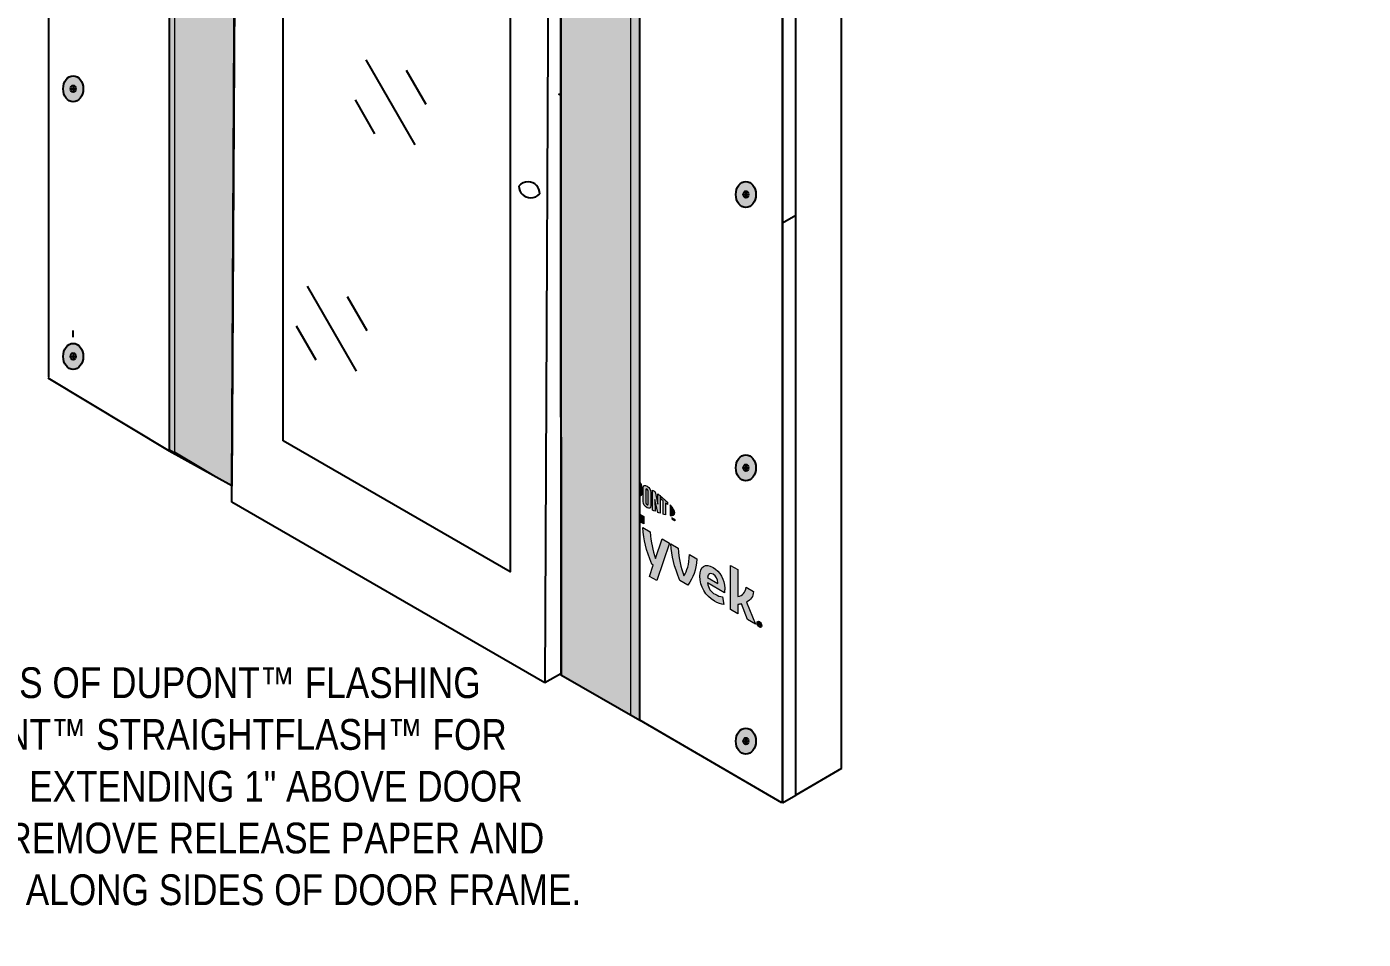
# Model space of a CAD drawing. Header units: inches. Extents: x -26 to 76, y -15 to 22.
# Drawn here: x 58.09 to 64.88, y -7.28 to -2.64 of the extents above; entities that cross this region are included whole.
import ezdxf

# ---------------------------------------------------------------- set-up
doc = ezdxf.new("R2010")
doc.units = ezdxf.units.IN
doc.header["$MEASUREMENT"] = 0
for name, color, linetype, lineweight in [('.ATI-DETAIL', 7, 'Continuous', 0), ('.ATI-HATCH', 7, 'Continuous', 0), ('.ATI-TEXT_2', 7, 'Continuous', 0), ('G-ANNO-TTLB', 7, 'Continuous', 0), ('Layer 12', 7, 'Continuous', 0), ('LOGOS', 7, 'Continuous', 0), ('TYVEK', 7, 'Continuous', 0)]:
    doc.layers.add(name, color=color, linetype=linetype, lineweight=lineweight)
pattern_1 = [(45, (0, 0), (-7.071, 7.071), [])]

# ---------------------------------------------------------------- blocks, each defined once
blk = doc.blocks.new('Block_99')
at = {"layer": 'TYVEK', "color": 2, "lineweight": 18, "true_color": 0xffff00}
blk.add_lwpolyline([(59.2028, -5.0135)], dxfattribs=at)
blk = doc.blocks.new('Block_100')
at = {"layer": 'TYVEK', "color": 1, "lineweight": 25, "true_color": 0xff0000}
blk.add_lwpolyline([(58.723, -4.4912)], dxfattribs=at)
blk = doc.blocks.new('Block_105')
at = {"layer": 'TYVEK', "color": 3, "lineweight": 25, "true_color": 0x00ff00}
blk.add_line((59.2008, -0.2127), (60.8026, -1.1387), dxfattribs=at)
blk.add_lwpolyline([(60.8835, -5.6938)], dxfattribs=at)
blk = doc.blocks.new('Block_106')
at = {"layer": 'TYVEK', "color": 3, "lineweight": 25, "true_color": 0x00ff00}
blk.add_line((60.7212, -5.9807), (59.1297, -5.0618), dxfattribs=at)
blk.add_lwpolyline([(59.1303, -5.0618), (59.1549, -0.3472), (60.7442, -1.2666), (60.7218, -5.9807)], dxfattribs=at)
blk = doc.blocks.new('Block_104')
at = {"layer": 'TYVEK', "color": 3, "lineweight": 25, "true_color": 0x00ff00}
for p, q in [((59.2111, -0.3183), (59.1549, -0.3472)), ((60.8004, -1.2376), (60.7442, -1.2666)), ((60.8035, -5.9349), (60.7218, -5.9807))]:
    blk.add_line(p, q, dxfattribs=at)
blk.add_lwpolyline([(59.2111, -0.3183), (60.8004, -1.2376), (60.8026, -5.7618)], dxfattribs=at)
at = {"layer": 'TYVEK'}
for name in ['Block_105', 'Block_106']:
    blk.add_blockref(name, (0, 0), dxfattribs=at)
blk = doc.blocks.new('Block_103')
at = {"layer": 'TYVEK', "color": 3, "lineweight": 25, "true_color": 0x00ff00}
blk.add_lwpolyline([(59.3901, -4.7496), (59.3901, -0.7368), (60.5456, -1.404), (60.5456, -5.4168)], close=True, dxfattribs=at)
for points in [[(60.6955, -3.4941), (60.6962, -3.4613), (60.6701, -3.4341), (60.6372, -3.4334), (60.619, -3.433), (60.6016, -3.441), (60.59, -3.4551)], [(60.59, -3.4551), (60.59, -3.4882), (60.6169, -3.515), (60.65, -3.515), (60.6675, -3.515), (60.6841, -3.5074), (60.6955, -3.4941)]]:
    blk.add_open_spline(points, degree=3, knots=[0, 0, 0, 0, 1, 1, 1, 2, 2, 2, 2], dxfattribs=at)
at = {"layer": 'TYVEK'}
blk.add_blockref('Block_104', (0, 0), dxfattribs=at)
blk = doc.blocks.new('Block_112')
at = {"layer": 'TYVEK', "true_color": 0x003b71, "transparency": 33554687}
h = blk.add_hatch(color=156, dxfattribs=at)
h.dxf.hatch_style = 2
edge = h.paths.add_edge_path()
edge.add_ellipse((58.3229, -4.3211), major_axis=(0, 0.0664), ratio=0.766948, start_angle=0, end_angle=360)
at = {"layer": 'TYVEK', "color": 252, "lineweight": 25, "true_color": 0x848484}
for p, q in [((58.3094, -4.3207), (58.3364, -4.3207)), ((58.3229, -4.3035), (58.3229, -4.3378))]:
    blk.add_line(p, q, dxfattribs=at)
at = {"layer": 'TYVEK', "color": 18, "lineweight": 25, "true_color": 0x000000}
blk.add_ellipse((58.3229, -4.3211), major_axis=(0, 0.0664), ratio=0.766948, dxfattribs=at)
at = {"layer": 'TYVEK', "color": 252, "lineweight": 25, "true_color": 0x848484}
blk.add_ellipse((58.3229, -4.3207), major_axis=(0, 0.0171), ratio=0.788846, dxfattribs=at)
blk = doc.blocks.new('Block_115')
at = {"layer": 'TYVEK', "true_color": 0x003b71, "transparency": 33554687}
h = blk.add_hatch(color=156, dxfattribs=at)
h.dxf.hatch_style = 2
edge = h.paths.add_edge_path()
edge.add_ellipse((58.3229, -2.9602), major_axis=(0, 0.0664), ratio=0.766948, start_angle=0, end_angle=360)
at = {"layer": 'TYVEK', "color": 252, "lineweight": 25, "true_color": 0x848484}
for p, q in [((58.3094, -2.9598), (58.3364, -2.9598)), ((58.3229, -2.9427), (58.3229, -2.9769))]:
    blk.add_line(p, q, dxfattribs=at)
at = {"layer": 'TYVEK', "color": 18, "lineweight": 25, "true_color": 0x000000}
blk.add_ellipse((58.3229, -2.9602), major_axis=(0, 0.0664), ratio=0.766948, dxfattribs=at)
at = {"layer": 'TYVEK', "color": 252, "lineweight": 25, "true_color": 0x848484}
blk.add_ellipse((58.3229, -2.9598), major_axis=(0, 0.0171), ratio=0.788846, dxfattribs=at)
blk = doc.blocks.new('Block_116')
at = {"layer": 'TYVEK', "true_color": 0x003b71, "transparency": 33554687}
h = blk.add_hatch(color=156, dxfattribs=at)
h.dxf.hatch_style = 2
edge = h.paths.add_edge_path()
edge.add_ellipse((61.7442, -6.2774), major_axis=(0, 0.0664), ratio=0.766948, start_angle=0, end_angle=360)
at = {"layer": 'TYVEK', "color": 252, "lineweight": 25, "true_color": 0x848484}
for p, q in [((61.7306, -6.277), (61.7577, -6.277)), ((61.7442, -6.2599), (61.7442, -6.2941))]:
    blk.add_line(p, q, dxfattribs=at)
at = {"layer": 'TYVEK', "color": 18, "lineweight": 25, "true_color": 0x000000}
blk.add_ellipse((61.7442, -6.2774), major_axis=(0, 0.0664), ratio=0.766948, dxfattribs=at)
at = {"layer": 'TYVEK', "color": 252, "lineweight": 25, "true_color": 0x848484}
blk.add_ellipse((61.7442, -6.277), major_axis=(0, 0.0171), ratio=0.788846, dxfattribs=at)
blk = doc.blocks.new('Block_117')
at = {"layer": 'TYVEK', "true_color": 0x003b71, "transparency": 33554687}
h = blk.add_hatch(color=156, dxfattribs=at)
h.dxf.hatch_style = 2
edge = h.paths.add_edge_path()
edge.add_ellipse((61.7442, -3.4977), major_axis=(0, 0.0664), ratio=0.766948, start_angle=0, end_angle=360)
at = {"layer": 'TYVEK', "color": 252, "lineweight": 25, "true_color": 0x848484}
for p, q in [((61.7306, -3.4973), (61.7577, -3.4973)), ((61.7442, -3.4801), (61.7442, -3.5144))]:
    blk.add_line(p, q, dxfattribs=at)
at = {"layer": 'TYVEK', "color": 18, "lineweight": 25, "true_color": 0x000000}
blk.add_ellipse((61.7442, -3.4977), major_axis=(0, 0.0664), ratio=0.766948, dxfattribs=at)
at = {"layer": 'TYVEK', "color": 252, "lineweight": 25, "true_color": 0x848484}
blk.add_ellipse((61.7442, -3.4973), major_axis=(0, 0.0171), ratio=0.788846, dxfattribs=at)
blk = doc.blocks.new('Block_118')
at = {"layer": 'TYVEK', "true_color": 0x003b71, "transparency": 33554687}
h = blk.add_hatch(color=156, dxfattribs=at)
h.dxf.hatch_style = 2
edge = h.paths.add_edge_path()
edge.add_ellipse((61.7442, -4.8876), major_axis=(0, 0.0664), ratio=0.766948, start_angle=0, end_angle=360)
at = {"layer": 'TYVEK', "color": 252, "lineweight": 25, "true_color": 0x848484}
for p, q in [((61.7306, -4.8871), (61.7577, -4.8871)), ((61.7442, -4.87), (61.7442, -4.9043))]:
    blk.add_line(p, q, dxfattribs=at)
at = {"layer": 'TYVEK', "color": 18, "lineweight": 25, "true_color": 0x000000}
blk.add_ellipse((61.7442, -4.8876), major_axis=(0, 0.0664), ratio=0.766948, dxfattribs=at)
at = {"layer": 'TYVEK', "color": 252, "lineweight": 25, "true_color": 0x848484}
blk.add_ellipse((61.7442, -4.8871), major_axis=(0, 0.0171), ratio=0.788846, dxfattribs=at)
blk = doc.blocks.new('Block_107')
at = {"layer": 'TYVEK'}
for name in ['Block_115', 'Block_117', 'Block_112', 'Block_118', 'Block_116']:
    blk.add_blockref(name, (0, 0), dxfattribs=at)
blk = doc.blocks.new('Block_233')
at = {"layer": '.ATI-TEXT_2', "char_height": 0.2, "attachment_point": 7}
for s, insert in [('\\C18;\\c0;\\FArial Narrow|b0|i0|c1;\\H0.156297;\\W1.000000;A.', (56.1656, -6.0605)), ('\\C18;\\c0;\\FArial Narrow|b0|i0|c1;\\H0.156297;\\W1.000000;CUT TWO PIECES OF DUPONT™ FLASHING', (56.6259, -6.0605)), ('\\C18;\\c0;\\FArial Narrow|b0|i0|c1;\\H0.156297;\\W1.000000;TAPE OR DUPONT™ STRAIGHTFLASH™ FOR', (56.6194, -6.3237)), ('\\C18;\\c0;\\FArial Narrow|b0|i0|c1;\\H0.156297;\\W1.000000;JAMB FLASHING EXTENDING 1" ABOVE DOOR ', (56.6264, -6.587)), ('\\C18;\\c0;\\FArial Narrow|b0|i0|c1;\\H0.156297;\\W1.000000;HEAD FLANGE. REMOVE RELEASE PAPER AND', (56.6203, -6.8503)), ('\\C18;\\c0;\\FArial Narrow|b0|i0|c1;\\H0.156297;\\W1.000000;PRESS TIGHTLY ALONG SIDES OF DOOR FRAME.', (56.6194, -7.1135))]:
    blk.add_mtext(s, dxfattribs=dict(at, insert=insert))
blk = doc.blocks.new('Block_341')
at = {"layer": 'LOGOS', "true_color": 0x848484, "transparency": 33554687}
h = blk.add_hatch(color=252, dxfattribs=at)
h.dxf.hatch_style = 2
edge = h.paths.add_edge_path()
edge.add_spline(control_points=[(61.204, -4.9617), (61.204, -4.9617), (61.204, -5.03), (61.204, -5.03), (61.2108, -5.0313), (61.2139, -5.0265), (61.2139, -5.0168), (61.2139, -5.0168), (61.2139, -4.9856), (61.2139, -4.9856), (61.2139, -4.9761), (61.2105, -4.9682), (61.204, -4.9617)], knot_values=[0, 0, 0, 0, 1, 1, 1, 2, 2, 2, 3, 3, 3, 4, 4, 4, 4], degree=3, periodic=0)
h = blk.add_hatch(color=252, dxfattribs=at)
h.dxf.hatch_style = 2
edge = h.paths.add_edge_path()
edge.add_spline(control_points=[(61.2473, -5.0721), (61.2473, -5.0763), (61.2461, -5.0778), (61.2415, -5.0753), (61.2366, -5.0726), (61.2354, -5.0696), (61.2354, -5.0653), (61.2354, -5.0653), (61.2354, -4.999), (61.2354, -4.999), (61.2354, -4.9946), (61.2366, -4.9929), (61.2415, -4.9958), (61.2461, -4.9988), (61.2473, -5.0017), (61.2473, -5.0058), (61.2473, -5.0058), (61.2473, -5.0721), (61.2473, -5.0721)], knot_values=[0, 0, 0, 0, 1, 1, 1, 2, 2, 2, 3, 3, 3, 4, 4, 4, 5, 5, 5, 6, 6, 6, 6], degree=3, periodic=0)
edge = h.paths.add_edge_path()
edge.add_spline(control_points=[(61.2415, -4.981), (61.2294, -4.9733), (61.2222, -4.9753), (61.2222, -4.9893), (61.2222, -4.9893), (61.2222, -5.0589), (61.2222, -5.0589), (61.2222, -5.0736), (61.2287, -5.0835), (61.2415, -5.0903), (61.2539, -5.0968), (61.2604, -5.0951), (61.2604, -5.0794), (61.2604, -5.0794), (61.2604, -5.0131), (61.2604, -5.0131), (61.2604, -4.9981), (61.2546, -4.9893), (61.2415, -4.981)], knot_values=[0, 0, 0, 0, 1, 1, 1, 2, 2, 2, 3, 3, 3, 4, 4, 4, 5, 5, 5, 6, 6, 6, 6], degree=3, periodic=0)
h = blk.add_hatch(color=252, dxfattribs=at)
h.dxf.hatch_style = 2
edge = h.paths.add_edge_path()
edge.add_spline(control_points=[(61.2966, -5.0721), (61.2966, -5.0721), (61.2821, -5.0097), (61.2821, -5.0097), (61.2782, -5.0068), (61.2734, -5.0035), (61.2698, -5.001), (61.2698, -5.001), (61.2698, -5.103), (61.2698, -5.103), (61.2724, -5.1042), (61.2789, -5.1071), (61.2823, -5.1086), (61.2823, -5.1086), (61.2813, -5.0479), (61.2813, -5.0479), (61.2813, -5.0479), (61.2966, -5.1145), (61.2966, -5.1145), (61.2998, -5.1158), (61.3046, -5.1175), (61.3077, -5.1187), (61.3077, -5.1187), (61.3077, -5.029), (61.3077, -5.029), (61.3044, -5.0264), (61.2985, -5.0219), (61.2957, -5.0197), (61.2957, -5.0197), (61.2966, -5.0721), (61.2966, -5.0721)], knot_values=[0, 0, 0, 0, 1, 1, 1, 2, 2, 2, 3, 3, 3, 4, 4, 4, 5, 5, 5, 6, 6, 6, 7, 7, 7, 8, 8, 8, 9, 9, 9, 10, 10, 10, 10], degree=3, periodic=0)
h = blk.add_hatch(color=252, dxfattribs=at)
h.dxf.hatch_style = 2
edge = h.paths.add_edge_path()
edge.add_spline(control_points=[(61.3141, -5.0484), (61.3174, -5.051), (61.3205, -5.0535), (61.3236, -5.0561), (61.3236, -5.0561), (61.3236, -5.1239), (61.3236, -5.1239), (61.3265, -5.1248), (61.3318, -5.1263), (61.3353, -5.1271), (61.3353, -5.1271), (61.3353, -5.066), (61.3353, -5.066), (61.3387, -5.069), (61.3419, -5.0718), (61.3448, -5.0745), (61.3448, -5.0745), (61.3448, -5.0614), (61.3448, -5.0614), (61.3356, -5.0524), (61.3257, -5.0437), (61.3141, -5.0342), (61.3141, -5.0342), (61.3141, -5.0484), (61.3141, -5.0484)], knot_values=[0, 0, 0, 0, 1, 1, 1, 2, 2, 2, 3, 3, 3, 4, 4, 4, 5, 5, 5, 6, 6, 6, 7, 7, 7, 8, 8, 8, 8], degree=3, periodic=0)
h = blk.add_hatch(color=252, dxfattribs=at)
h.dxf.hatch_style = 2
edge = h.paths.add_edge_path()
edge.add_spline(control_points=[(61.3821, -5.1167), (61.3821, -5.1267), (61.3736, -5.1312), (61.3588, -5.1307), (61.3588, -5.1307), (61.3588, -5.0759), (61.3588, -5.0759), (61.3736, -5.0925), (61.3821, -5.1067), (61.3821, -5.1167)], knot_values=[0, 0, 0, 0, 1, 1, 1, 2, 2, 2, 3, 3, 3, 3], degree=3, periodic=0)
h = blk.add_hatch(color=252, dxfattribs=at)
h.dxf.hatch_style = 2
edge = h.paths.add_edge_path()
edge.add_spline(control_points=[(61.3682, -5.1415), (61.3682, -5.1415), (61.3682, -5.1429), (61.3682, -5.1429), (61.3682, -5.1429), (61.3702, -5.1442), (61.3702, -5.1442), (61.3702, -5.1442), (61.3702, -5.1507), (61.3702, -5.1507), (61.3702, -5.1507), (61.3716, -5.1514), (61.3716, -5.1514), (61.3716, -5.1514), (61.3716, -5.145), (61.3716, -5.145), (61.3716, -5.145), (61.3737, -5.1461), (61.3737, -5.1461), (61.3737, -5.1461), (61.3737, -5.1447), (61.3737, -5.1447), (61.3737, -5.1447), (61.3682, -5.1415), (61.3682, -5.1415)], knot_values=[0, 0, 0, 0, 1, 1, 1, 2, 2, 2, 3, 3, 3, 4, 4, 4, 5, 5, 5, 6, 6, 6, 7, 7, 7, 8, 8, 8, 8], degree=3, periodic=0)
edge = h.paths.add_edge_path()
edge.add_spline(control_points=[(61.3808, -5.1489), (61.3808, -5.1489), (61.3787, -5.1514), (61.3787, -5.1514), (61.3787, -5.1514), (61.3766, -5.1464), (61.3766, -5.1464), (61.3766, -5.1464), (61.3752, -5.1457), (61.3752, -5.1457), (61.3752, -5.1457), (61.3752, -5.1535), (61.3752, -5.1535), (61.3752, -5.1535), (61.3765, -5.1543), (61.3765, -5.1543), (61.3765, -5.1543), (61.3765, -5.1486), (61.3765, -5.1486), (61.3765, -5.1486), (61.3786, -5.1536), (61.3786, -5.1536), (61.3786, -5.1536), (61.3787, -5.1538), (61.3787, -5.1538), (61.3787, -5.1538), (61.3808, -5.1511), (61.3808, -5.1511), (61.3808, -5.1511), (61.3808, -5.1568), (61.3808, -5.1568), (61.3808, -5.1568), (61.3822, -5.1575), (61.3822, -5.1575), (61.3822, -5.1575), (61.3822, -5.1496), (61.3822, -5.1496), (61.3822, -5.1496), (61.3808, -5.1489), (61.3808, -5.1489)], knot_values=[0, 0, 0, 0, 1, 1, 1, 2, 2, 2, 3, 3, 3, 4, 4, 4, 5, 5, 5, 6, 6, 6, 7, 7, 7, 8, 8, 8, 9, 9, 9, 10, 10, 10, 11, 11, 11, 12, 12, 12, 13, 13, 13, 13], degree=3, periodic=0)
at = {"layer": 'LOGOS'}
for points, knots in [([(61.204, -4.9617), (61.204, -4.9617), (61.204, -5.03), (61.204, -5.03), (61.2108, -5.0313), (61.2139, -5.0265), (61.2139, -5.0168), (61.2139, -5.0168), (61.2139, -4.9856), (61.2139, -4.9856), (61.2139, -4.9761), (61.2105, -4.9682), (61.204, -4.9617)], [0, 0, 0, 0, 1, 1, 1, 2, 2, 2, 3, 3, 3, 4, 4, 4, 4]), ([(61.2415, -4.981), (61.2294, -4.9733), (61.2222, -4.9753), (61.2222, -4.9893), (61.2222, -4.9893), (61.2222, -5.0589), (61.2222, -5.0589), (61.2222, -5.0736), (61.2287, -5.0835), (61.2415, -5.0903), (61.2539, -5.0968), (61.2604, -5.0951), (61.2604, -5.0794), (61.2604, -5.0794), (61.2604, -5.0131), (61.2604, -5.0131), (61.2604, -4.9981), (61.2546, -4.9893), (61.2415, -4.981)], [0, 0, 0, 0, 1, 1, 1, 2, 2, 2, 3, 3, 3, 4, 4, 4, 5, 5, 5, 6, 6, 6, 6]), ([(61.2473, -5.0721), (61.2473, -5.0763), (61.2461, -5.0778), (61.2415, -5.0753), (61.2366, -5.0726), (61.2354, -5.0696), (61.2354, -5.0653), (61.2354, -5.0653), (61.2354, -4.999), (61.2354, -4.999), (61.2354, -4.9946), (61.2366, -4.9929), (61.2415, -4.9958), (61.2461, -4.9988), (61.2473, -5.0017), (61.2473, -5.0058), (61.2473, -5.0058), (61.2473, -5.0721), (61.2473, -5.0721)], [0, 0, 0, 0, 1, 1, 1, 2, 2, 2, 3, 3, 3, 4, 4, 4, 5, 5, 5, 6, 6, 6, 6]), ([(61.2966, -5.0721), (61.2966, -5.0721), (61.2821, -5.0097), (61.2821, -5.0097), (61.2782, -5.0068), (61.2734, -5.0035), (61.2698, -5.001), (61.2698, -5.001), (61.2698, -5.103), (61.2698, -5.103), (61.2724, -5.1042), (61.2789, -5.1071), (61.2823, -5.1086), (61.2823, -5.1086), (61.2813, -5.0479), (61.2813, -5.0479), (61.2813, -5.0479), (61.2966, -5.1145), (61.2966, -5.1145), (61.2998, -5.1158), (61.3046, -5.1175), (61.3077, -5.1187), (61.3077, -5.1187), (61.3077, -5.029), (61.3077, -5.029), (61.3044, -5.0264), (61.2985, -5.0219), (61.2957, -5.0197), (61.2957, -5.0197), (61.2966, -5.0721), (61.2966, -5.0721)], [0, 0, 0, 0, 1, 1, 1, 2, 2, 2, 3, 3, 3, 4, 4, 4, 5, 5, 5, 6, 6, 6, 7, 7, 7, 8, 8, 8, 9, 9, 9, 10, 10, 10, 10]), ([(61.3141, -5.0484), (61.3174, -5.051), (61.3205, -5.0535), (61.3236, -5.0561), (61.3236, -5.0561), (61.3236, -5.1239), (61.3236, -5.1239), (61.3265, -5.1248), (61.3318, -5.1263), (61.3353, -5.1271), (61.3353, -5.1271), (61.3353, -5.066), (61.3353, -5.066), (61.3387, -5.069), (61.3419, -5.0718), (61.3448, -5.0745), (61.3448, -5.0745), (61.3448, -5.0614), (61.3448, -5.0614), (61.3356, -5.0524), (61.3257, -5.0437), (61.3141, -5.0342), (61.3141, -5.0342), (61.3141, -5.0484), (61.3141, -5.0484)], [0, 0, 0, 0, 1, 1, 1, 2, 2, 2, 3, 3, 3, 4, 4, 4, 5, 5, 5, 6, 6, 6, 7, 7, 7, 8, 8, 8, 8]), ([(61.3821, -5.1167), (61.3821, -5.1267), (61.3736, -5.1312), (61.3588, -5.1307), (61.3588, -5.1307), (61.3588, -5.0759), (61.3588, -5.0759), (61.3736, -5.0925), (61.3821, -5.1067), (61.3821, -5.1167)], [0, 0, 0, 0, 1, 1, 1, 2, 2, 2, 3, 3, 3, 3]), ([(61.3682, -5.1415), (61.3682, -5.1415), (61.3682, -5.1429), (61.3682, -5.1429), (61.3682, -5.1429), (61.3702, -5.1442), (61.3702, -5.1442), (61.3702, -5.1442), (61.3702, -5.1507), (61.3702, -5.1507), (61.3702, -5.1507), (61.3716, -5.1514), (61.3716, -5.1514), (61.3716, -5.1514), (61.3716, -5.145), (61.3716, -5.145), (61.3716, -5.145), (61.3737, -5.1461), (61.3737, -5.1461), (61.3737, -5.1461), (61.3737, -5.1447), (61.3737, -5.1447), (61.3737, -5.1447), (61.3682, -5.1415), (61.3682, -5.1415)], [0, 0, 0, 0, 1, 1, 1, 2, 2, 2, 3, 3, 3, 4, 4, 4, 5, 5, 5, 6, 6, 6, 7, 7, 7, 8, 8, 8, 8]), ([(61.3808, -5.1489), (61.3808, -5.1489), (61.3787, -5.1514), (61.3787, -5.1514), (61.3787, -5.1514), (61.3766, -5.1464), (61.3766, -5.1464), (61.3766, -5.1464), (61.3752, -5.1457), (61.3752, -5.1457), (61.3752, -5.1457), (61.3752, -5.1535), (61.3752, -5.1535), (61.3752, -5.1535), (61.3765, -5.1543), (61.3765, -5.1543), (61.3765, -5.1543), (61.3765, -5.1486), (61.3765, -5.1486), (61.3765, -5.1486), (61.3786, -5.1536), (61.3786, -5.1536), (61.3786, -5.1536), (61.3787, -5.1538), (61.3787, -5.1538), (61.3787, -5.1538), (61.3808, -5.1511), (61.3808, -5.1511), (61.3808, -5.1511), (61.3808, -5.1568), (61.3808, -5.1568), (61.3808, -5.1568), (61.3822, -5.1575), (61.3822, -5.1575), (61.3822, -5.1575), (61.3822, -5.1496), (61.3822, -5.1496), (61.3822, -5.1496), (61.3808, -5.1489), (61.3808, -5.1489)], [0, 0, 0, 0, 1, 1, 1, 2, 2, 2, 3, 3, 3, 4, 4, 4, 5, 5, 5, 6, 6, 6, 7, 7, 7, 8, 8, 8, 9, 9, 9, 10, 10, 10, 11, 11, 11, 12, 12, 12, 13, 13, 13, 13])]:
    blk.add_open_spline(points, degree=3, knots=knots, dxfattribs=at)
blk = doc.blocks.new('Block_345')
at = {"layer": 'LOGOS', "true_color": 0x848484, "transparency": 33554687}
h = blk.add_hatch(color=252, dxfattribs=at)
h.dxf.hatch_style = 2
h.paths.add_polyline_path([(61.2244, -5.1351), (61.2244, -5.1732), (61.204, -5.1614), (61.204, -5.1233)])
h = blk.add_hatch(color=252, dxfattribs=at)
h.dxf.hatch_style = 2
edge = h.paths.add_edge_path()
edge.add_spline(control_points=[(61.4577, -5.3288), (61.4552, -5.3808), (61.4449, -5.411), (61.4288, -5.437), (61.4133, -5.3928), (61.4032, -5.3507), (61.4002, -5.2956), (61.4002, -5.2956), (61.3623, -5.2737), (61.3623, -5.2737), (61.3664, -5.3389), (61.3787, -5.3862), (61.4081, -5.4597), (61.4081, -5.4597), (61.4498, -5.4838), (61.4498, -5.4838), (61.4781, -5.4436), (61.4898, -5.4101), (61.4953, -5.3505), (61.4953, -5.3505), (61.4577, -5.3288), (61.4577, -5.3288)], knot_values=[0, 0, 0, 0, 1, 1, 1, 2, 2, 2, 3, 3, 3, 4, 4, 4, 5, 5, 5, 6, 6, 6, 7, 7, 7, 7], degree=3, periodic=0)
h = blk.add_hatch(color=252, dxfattribs=at)
h.dxf.hatch_style = 2
edge = h.paths.add_edge_path()
edge.add_spline(control_points=[(61.6007, -5.476), (61.6007, -5.476), (61.549, -5.4461), (61.549, -5.4461), (61.5514, -5.4263), (61.5618, -5.4194), (61.5775, -5.4286), (61.5925, -5.4372), (61.6007, -5.4547), (61.6007, -5.4722), (61.6007, -5.4722), (61.6007, -5.476), (61.6007, -5.476)], knot_values=[0, 0, 0, 0, 1, 1, 1, 2, 2, 2, 3, 3, 3, 4, 4, 4, 4], degree=3, periodic=0)
edge = h.paths.add_edge_path()
edge.add_spline(control_points=[(61.6366, -5.4993), (61.6366, -5.4574), (61.6132, -5.4149), (61.5775, -5.3942), (61.5375, -5.3711), (61.51, -5.3889), (61.51, -5.4386), (61.51, -5.4904), (61.54, -5.5396), (61.5839, -5.5649), (61.6018, -5.5753), (61.6195, -5.5811), (61.6315, -5.5818), (61.6315, -5.5818), (61.6255, -5.5438), (61.6255, -5.5438), (61.6137, -5.5425), (61.6009, -5.5386), (61.5876, -5.5308), (61.5658, -5.5183), (61.553, -5.4997), (61.5494, -5.4726), (61.5494, -5.4726), (61.6355, -5.5224), (61.6355, -5.5224), (61.6361, -5.5164), (61.6366, -5.5086), (61.6366, -5.4993)], knot_values=[0, 0, 0, 0, 1, 1, 1, 2, 2, 2, 3, 3, 3, 4, 4, 4, 5, 5, 5, 6, 6, 6, 7, 7, 7, 8, 8, 8, 9, 9, 9, 9], degree=3, periodic=0)
h = blk.add_hatch(color=252, dxfattribs=at)
h.dxf.hatch_style = 2
edge = h.paths.add_edge_path()
edge.add_spline(control_points=[(61.748, -5.5707), (61.7698, -5.5599), (61.7819, -5.5428), (61.7826, -5.5164), (61.7826, -5.5164), (61.7454, -5.4949), (61.7454, -5.4949), (61.7409, -5.5226), (61.7284, -5.5372), (61.7029, -5.5415), (61.7029, -5.5415), (61.7029, -5.4038), (61.7029, -5.4038), (61.7029, -5.4038), (61.6652, -5.3843), (61.6652, -5.3843), (61.6652, -5.3843), (61.6652, -5.6082), (61.6652, -5.6082), (61.6652, -5.6082), (61.7029, -5.6299), (61.7029, -5.6299), (61.7029, -5.6299), (61.7029, -5.5831), (61.7029, -5.5831), (61.7094, -5.5821), (61.7154, -5.581), (61.7211, -5.5796), (61.7211, -5.5796), (61.7525, -5.6585), (61.7525, -5.6585), (61.7525, -5.6585), (61.7933, -5.6821), (61.7933, -5.6821), (61.7933, -5.6821), (61.748, -5.5707), (61.748, -5.5707)], knot_values=[0, 0, 0, 0, 1, 1, 1, 2, 2, 2, 3, 3, 3, 4, 4, 4, 5, 5, 5, 6, 6, 6, 7, 7, 7, 8, 8, 8, 9, 9, 9, 10, 10, 10, 11, 11, 11, 12, 12, 12, 12], degree=3, periodic=0)
at = {"layer": 'LOGOS'}
blk.add_lwpolyline([(61.2244, -5.1351), (61.2244, -5.1732), (61.204, -5.1614), (61.204, -5.1233)], close=True, dxfattribs=at)
for points, knots in [([(61.4577, -5.3288), (61.4552, -5.3808), (61.4449, -5.411), (61.4288, -5.437), (61.4133, -5.3928), (61.4032, -5.3507), (61.4002, -5.2956), (61.4002, -5.2956), (61.3623, -5.2737), (61.3623, -5.2737), (61.3664, -5.3389), (61.3787, -5.3862), (61.4081, -5.4597), (61.4081, -5.4597), (61.4498, -5.4838), (61.4498, -5.4838), (61.4781, -5.4436), (61.4898, -5.4101), (61.4953, -5.3505), (61.4953, -5.3505), (61.4577, -5.3288), (61.4577, -5.3288)], [0, 0, 0, 0, 1, 1, 1, 2, 2, 2, 3, 3, 3, 4, 4, 4, 5, 5, 5, 6, 6, 6, 7, 7, 7, 7]), ([(61.6366, -5.4993), (61.6366, -5.4574), (61.6132, -5.4149), (61.5775, -5.3942), (61.5375, -5.3711), (61.51, -5.3889), (61.51, -5.4386), (61.51, -5.4904), (61.54, -5.5396), (61.5839, -5.5649), (61.6018, -5.5753), (61.6195, -5.5811), (61.6315, -5.5818), (61.6315, -5.5818), (61.6255, -5.5438), (61.6255, -5.5438), (61.6137, -5.5425), (61.6009, -5.5386), (61.5876, -5.5308), (61.5658, -5.5183), (61.553, -5.4997), (61.5494, -5.4726), (61.5494, -5.4726), (61.6355, -5.5224), (61.6355, -5.5224), (61.6361, -5.5164), (61.6366, -5.5086), (61.6366, -5.4993)], [0, 0, 0, 0, 1, 1, 1, 2, 2, 2, 3, 3, 3, 4, 4, 4, 5, 5, 5, 6, 6, 6, 7, 7, 7, 8, 8, 8, 9, 9, 9, 9]), ([(61.6007, -5.476), (61.6007, -5.476), (61.549, -5.4461), (61.549, -5.4461), (61.5514, -5.4263), (61.5618, -5.4194), (61.5775, -5.4286), (61.5925, -5.4372), (61.6007, -5.4547), (61.6007, -5.4722), (61.6007, -5.4722), (61.6007, -5.476), (61.6007, -5.476)], [0, 0, 0, 0, 1, 1, 1, 2, 2, 2, 3, 3, 3, 4, 4, 4, 4]), ([(61.748, -5.5707), (61.7698, -5.5599), (61.7819, -5.5428), (61.7826, -5.5164), (61.7826, -5.5164), (61.7454, -5.4949), (61.7454, -5.4949), (61.7409, -5.5226), (61.7284, -5.5372), (61.7029, -5.5415), (61.7029, -5.5415), (61.7029, -5.4038), (61.7029, -5.4038), (61.7029, -5.4038), (61.6652, -5.3843), (61.6652, -5.3843), (61.6652, -5.3843), (61.6652, -5.6082), (61.6652, -5.6082), (61.6652, -5.6082), (61.7029, -5.6299), (61.7029, -5.6299), (61.7029, -5.6299), (61.7029, -5.5831), (61.7029, -5.5831), (61.7094, -5.5821), (61.7154, -5.581), (61.7211, -5.5796), (61.7211, -5.5796), (61.7525, -5.6585), (61.7525, -5.6585), (61.7525, -5.6585), (61.7933, -5.6821), (61.7933, -5.6821), (61.7933, -5.6821), (61.748, -5.5707), (61.748, -5.5707)], [0, 0, 0, 0, 1, 1, 1, 2, 2, 2, 3, 3, 3, 4, 4, 4, 5, 5, 5, 6, 6, 6, 7, 7, 7, 8, 8, 8, 9, 9, 9, 10, 10, 10, 11, 11, 11, 12, 12, 12, 12])]:
    blk.add_open_spline(points, degree=3, knots=knots, dxfattribs=at)
blk = doc.blocks.new('Block_344')
at = {"layer": 'LOGOS', "true_color": 0x848484, "transparency": 33554687}
h = blk.add_hatch(color=252, dxfattribs=at)
h.dxf.hatch_style = 2
edge = h.paths.add_edge_path()
edge.add_spline(control_points=[(61.3181, -5.2482), (61.3181, -5.2482), (61.2843, -5.3488), (61.2843, -5.3488), (61.27, -5.3067), (61.2606, -5.266), (61.2578, -5.2134), (61.2578, -5.2134), (61.2199, -5.1915), (61.2199, -5.1915), (61.224, -5.2566), (61.2363, -5.304), (61.2657, -5.3775), (61.2657, -5.3775), (61.2732, -5.3819), (61.2732, -5.3819), (61.2732, -5.3819), (61.254, -5.4394), (61.254, -5.4394), (61.254, -5.4394), (61.2916, -5.4611), (61.2916, -5.4611), (61.2916, -5.4611), (61.3557, -5.2699), (61.3557, -5.2699), (61.3557, -5.2699), (61.3181, -5.2482), (61.3181, -5.2482)], knot_values=[0, 0, 0, 0, 1, 1, 1, 2, 2, 2, 3, 3, 3, 4, 4, 4, 5, 5, 5, 6, 6, 6, 7, 7, 7, 8, 8, 8, 9, 9, 9, 9], degree=3, periodic=0)
at = {"layer": 'LOGOS'}
blk.add_open_spline([(61.3181, -5.2482), (61.3181, -5.2482), (61.2843, -5.3488), (61.2843, -5.3488), (61.27, -5.3067), (61.2606, -5.266), (61.2578, -5.2134), (61.2578, -5.2134), (61.2199, -5.1915), (61.2199, -5.1915), (61.224, -5.2566), (61.2363, -5.304), (61.2657, -5.3775), (61.2657, -5.3775), (61.2732, -5.3819), (61.2732, -5.3819), (61.2732, -5.3819), (61.254, -5.4394), (61.254, -5.4394), (61.254, -5.4394), (61.2916, -5.4611), (61.2916, -5.4611), (61.2916, -5.4611), (61.3557, -5.2699), (61.3557, -5.2699), (61.3557, -5.2699), (61.3181, -5.2482), (61.3181, -5.2482)], degree=3, knots=[0, 0, 0, 0, 1, 1, 1, 2, 2, 2, 3, 3, 3, 4, 4, 4, 5, 5, 5, 6, 6, 6, 7, 7, 7, 8, 8, 8, 9, 9, 9, 9], dxfattribs=at)
blk.add_blockref('Block_345', (0, 0), dxfattribs=at)
blk = doc.blocks.new('Block_346')
at = {"layer": 'LOGOS', "true_color": 0x848484, "transparency": 33554687}
h = blk.add_hatch(color=252, dxfattribs=at)
h.dxf.hatch_style = 2
edge = h.paths.add_edge_path()
edge.add_spline(control_points=[(61.8129, -5.6828), (61.8129, -5.6828), (61.8114, -5.6819), (61.8114, -5.6819), (61.8114, -5.6819), (61.8114, -5.6778), (61.8114, -5.6778), (61.8114, -5.6778), (61.8129, -5.6788), (61.8129, -5.6788), (61.8144, -5.6796), (61.8152, -5.6806), (61.8152, -5.6821), (61.8152, -5.6836), (61.8144, -5.6836), (61.8129, -5.6828)], knot_values=[0, 0, 0, 0, 1, 1, 1, 2, 2, 2, 3, 3, 3, 4, 4, 4, 5, 5, 5, 5], degree=3, periodic=0)
edge = h.paths.add_edge_path()
edge.add_spline(control_points=[(61.8177, -5.6836), (61.8177, -5.6807), (61.8162, -5.6781), (61.8129, -5.6761), (61.8129, -5.6761), (61.8087, -5.6736), (61.8087, -5.6736), (61.8087, -5.6736), (61.8087, -5.6878), (61.8087, -5.6878), (61.8087, -5.6878), (61.8114, -5.6893), (61.8114, -5.6893), (61.8114, -5.6893), (61.8114, -5.6844), (61.8114, -5.6844), (61.8114, -5.6844), (61.8127, -5.6853), (61.8127, -5.6853), (61.8134, -5.6874), (61.8143, -5.6894), (61.8154, -5.6917), (61.8154, -5.6917), (61.8186, -5.6936), (61.8186, -5.6936), (61.8173, -5.691), (61.8162, -5.6886), (61.8154, -5.6864), (61.8169, -5.6865), (61.8177, -5.6856), (61.8177, -5.6836)], knot_values=[0, 0, 0, 0, 1, 1, 1, 2, 2, 2, 3, 3, 3, 4, 4, 4, 5, 5, 5, 6, 6, 6, 7, 7, 7, 8, 8, 8, 9, 9, 9, 10, 10, 10, 10], degree=3, periodic=0)
edge = h.paths.add_edge_path()
edge.add_spline(control_points=[(61.813, -5.6944), (61.807, -5.6911), (61.8037, -5.6853), (61.8037, -5.6782), (61.8037, -5.6711), (61.807, -5.6692), (61.813, -5.6725), (61.8189, -5.676), (61.8223, -5.6818), (61.8223, -5.6889), (61.8223, -5.696), (61.8189, -5.6979), (61.813, -5.6944)], knot_values=[0, 0, 0, 0, 1, 1, 1, 2, 2, 2, 3, 3, 3, 4, 4, 4, 4], degree=3, periodic=0)
edge = h.paths.add_edge_path()
edge.add_spline(control_points=[(61.813, -5.6697), (61.8057, -5.6654), (61.8009, -5.6681), (61.8009, -5.6765), (61.8009, -5.685), (61.8057, -5.6929), (61.813, -5.6972), (61.8202, -5.7014), (61.8251, -5.6989), (61.8251, -5.6906), (61.8251, -5.6821), (61.8204, -5.6739), (61.813, -5.6697)], knot_values=[0, 0, 0, 0, 1, 1, 1, 2, 2, 2, 3, 3, 3, 4, 4, 4, 4], degree=3, periodic=0)
edge = h.paths.add_edge_path()
edge.add_spline(control_points=[(61.8129, -5.6828), (61.8129, -5.6828), (61.8114, -5.6819), (61.8114, -5.6819), (61.8114, -5.6819), (61.8114, -5.6778), (61.8114, -5.6778), (61.8114, -5.6778), (61.8129, -5.6788), (61.8129, -5.6788), (61.8144, -5.6796), (61.8152, -5.6806), (61.8152, -5.6821), (61.8152, -5.6836), (61.8144, -5.6836), (61.8129, -5.6828)], knot_values=[0, 0, 0, 0, 1, 1, 1, 2, 2, 2, 3, 3, 3, 4, 4, 4, 5, 5, 5, 5], degree=3, periodic=0)
edge = h.paths.add_edge_path()
edge.add_spline(control_points=[(61.8154, -5.6864), (61.8169, -5.6865), (61.8177, -5.6856), (61.8177, -5.6836), (61.8177, -5.6807), (61.8162, -5.6781), (61.8129, -5.6761), (61.8129, -5.6761), (61.8087, -5.6736), (61.8087, -5.6736), (61.8087, -5.6736), (61.8087, -5.6878), (61.8087, -5.6878), (61.8087, -5.6878), (61.8114, -5.6893), (61.8114, -5.6893), (61.8114, -5.6893), (61.8114, -5.6844), (61.8114, -5.6844), (61.8114, -5.6844), (61.8127, -5.6853), (61.8127, -5.6853), (61.8134, -5.6874), (61.8143, -5.6894), (61.8154, -5.6917), (61.8154, -5.6917), (61.8186, -5.6936), (61.8186, -5.6936), (61.8173, -5.691), (61.8162, -5.6886), (61.8154, -5.6864)], knot_values=[0, 0, 0, 0, 1, 1, 1, 2, 2, 2, 3, 3, 3, 4, 4, 4, 5, 5, 5, 6, 6, 6, 7, 7, 7, 8, 8, 8, 9, 9, 9, 10, 10, 10, 10], degree=3, periodic=0)
edge = h.paths.add_edge_path()
edge.add_spline(control_points=[(61.8129, -5.6828), (61.8129, -5.6828), (61.8114, -5.6819), (61.8114, -5.6819), (61.8114, -5.6819), (61.8114, -5.6778), (61.8114, -5.6778), (61.8114, -5.6778), (61.8129, -5.6788), (61.8129, -5.6788), (61.8144, -5.6796), (61.8152, -5.6806), (61.8152, -5.6821), (61.8152, -5.6836), (61.8144, -5.6836), (61.8129, -5.6828)], knot_values=[0, 0, 0, 0, 1, 1, 1, 2, 2, 2, 3, 3, 3, 4, 4, 4, 5, 5, 5, 5], degree=3, periodic=0)
edge = h.paths.add_edge_path()
edge.add_spline(control_points=[(61.8154, -5.6864), (61.8169, -5.6865), (61.8177, -5.6856), (61.8177, -5.6836), (61.8177, -5.6807), (61.8162, -5.6781), (61.8129, -5.6761), (61.8129, -5.6761), (61.8087, -5.6736), (61.8087, -5.6736), (61.8087, -5.6736), (61.8087, -5.6878), (61.8087, -5.6878), (61.8087, -5.6878), (61.8114, -5.6893), (61.8114, -5.6893), (61.8114, -5.6893), (61.8114, -5.6844), (61.8114, -5.6844), (61.8114, -5.6844), (61.8127, -5.6853), (61.8127, -5.6853), (61.8134, -5.6874), (61.8143, -5.6894), (61.8154, -5.6917), (61.8154, -5.6917), (61.8186, -5.6936), (61.8186, -5.6936), (61.8173, -5.691), (61.8162, -5.6886), (61.8154, -5.6864)], knot_values=[0, 0, 0, 0, 1, 1, 1, 2, 2, 2, 3, 3, 3, 4, 4, 4, 5, 5, 5, 6, 6, 6, 7, 7, 7, 8, 8, 8, 9, 9, 9, 10, 10, 10, 10], degree=3, periodic=0)
at = {"layer": 'LOGOS'}
for points, knots in [([(61.813, -5.6697), (61.8057, -5.6654), (61.8009, -5.6681), (61.8009, -5.6765), (61.8009, -5.685), (61.8057, -5.6929), (61.813, -5.6972), (61.8202, -5.7014), (61.8251, -5.6989), (61.8251, -5.6906), (61.8251, -5.6821), (61.8204, -5.6739), (61.813, -5.6697)], [0, 0, 0, 0, 1, 1, 1, 2, 2, 2, 3, 3, 3, 4, 4, 4, 4]), ([(61.813, -5.6944), (61.807, -5.6911), (61.8037, -5.6853), (61.8037, -5.6782), (61.8037, -5.6711), (61.807, -5.6692), (61.813, -5.6725), (61.8189, -5.676), (61.8223, -5.6818), (61.8223, -5.6889), (61.8223, -5.696), (61.8189, -5.6979), (61.813, -5.6944)], [0, 0, 0, 0, 1, 1, 1, 2, 2, 2, 3, 3, 3, 4, 4, 4, 4]), ([(61.8177, -5.6836), (61.8177, -5.6807), (61.8162, -5.6781), (61.8129, -5.6761), (61.8129, -5.6761), (61.8087, -5.6736), (61.8087, -5.6736), (61.8087, -5.6736), (61.8087, -5.6878), (61.8087, -5.6878), (61.8087, -5.6878), (61.8114, -5.6893), (61.8114, -5.6893), (61.8114, -5.6893), (61.8114, -5.6844), (61.8114, -5.6844), (61.8114, -5.6844), (61.8127, -5.6853), (61.8127, -5.6853), (61.8134, -5.6874), (61.8143, -5.6894), (61.8154, -5.6917), (61.8154, -5.6917), (61.8186, -5.6936), (61.8186, -5.6936), (61.8173, -5.691), (61.8162, -5.6886), (61.8154, -5.6864), (61.8169, -5.6865), (61.8177, -5.6856), (61.8177, -5.6836)], [0, 0, 0, 0, 1, 1, 1, 2, 2, 2, 3, 3, 3, 4, 4, 4, 5, 5, 5, 6, 6, 6, 7, 7, 7, 8, 8, 8, 9, 9, 9, 10, 10, 10, 10]), ([(61.8154, -5.6864), (61.8169, -5.6865), (61.8177, -5.6856), (61.8177, -5.6836), (61.8177, -5.6807), (61.8162, -5.6781), (61.8129, -5.6761), (61.8129, -5.6761), (61.8087, -5.6736), (61.8087, -5.6736), (61.8087, -5.6736), (61.8087, -5.6878), (61.8087, -5.6878), (61.8087, -5.6878), (61.8114, -5.6893), (61.8114, -5.6893), (61.8114, -5.6893), (61.8114, -5.6844), (61.8114, -5.6844), (61.8114, -5.6844), (61.8127, -5.6853), (61.8127, -5.6853), (61.8134, -5.6874), (61.8143, -5.6894), (61.8154, -5.6917), (61.8154, -5.6917), (61.8186, -5.6936), (61.8186, -5.6936), (61.8173, -5.691), (61.8162, -5.6886), (61.8154, -5.6864)], [0, 0, 0, 0, 1, 1, 1, 2, 2, 2, 3, 3, 3, 4, 4, 4, 5, 5, 5, 6, 6, 6, 7, 7, 7, 8, 8, 8, 9, 9, 9, 10, 10, 10, 10]), ([(61.8154, -5.6864), (61.8169, -5.6865), (61.8177, -5.6856), (61.8177, -5.6836), (61.8177, -5.6807), (61.8162, -5.6781), (61.8129, -5.6761), (61.8129, -5.6761), (61.8087, -5.6736), (61.8087, -5.6736), (61.8087, -5.6736), (61.8087, -5.6878), (61.8087, -5.6878), (61.8087, -5.6878), (61.8114, -5.6893), (61.8114, -5.6893), (61.8114, -5.6893), (61.8114, -5.6844), (61.8114, -5.6844), (61.8114, -5.6844), (61.8127, -5.6853), (61.8127, -5.6853), (61.8134, -5.6874), (61.8143, -5.6894), (61.8154, -5.6917), (61.8154, -5.6917), (61.8186, -5.6936), (61.8186, -5.6936), (61.8173, -5.691), (61.8162, -5.6886), (61.8154, -5.6864)], [0, 0, 0, 0, 1, 1, 1, 2, 2, 2, 3, 3, 3, 4, 4, 4, 5, 5, 5, 6, 6, 6, 7, 7, 7, 8, 8, 8, 9, 9, 9, 10, 10, 10, 10]), ([(61.8129, -5.6828), (61.8129, -5.6828), (61.8114, -5.6819), (61.8114, -5.6819), (61.8114, -5.6819), (61.8114, -5.6778), (61.8114, -5.6778), (61.8114, -5.6778), (61.8129, -5.6788), (61.8129, -5.6788), (61.8144, -5.6796), (61.8152, -5.6806), (61.8152, -5.6821), (61.8152, -5.6836), (61.8144, -5.6836), (61.8129, -5.6828)], [0, 0, 0, 0, 1, 1, 1, 2, 2, 2, 3, 3, 3, 4, 4, 4, 5, 5, 5, 5]), ([(61.8129, -5.6828), (61.8129, -5.6828), (61.8114, -5.6819), (61.8114, -5.6819), (61.8114, -5.6819), (61.8114, -5.6778), (61.8114, -5.6778), (61.8114, -5.6778), (61.8129, -5.6788), (61.8129, -5.6788), (61.8144, -5.6796), (61.8152, -5.6806), (61.8152, -5.6821), (61.8152, -5.6836), (61.8144, -5.6836), (61.8129, -5.6828)], [0, 0, 0, 0, 1, 1, 1, 2, 2, 2, 3, 3, 3, 4, 4, 4, 5, 5, 5, 5]), ([(61.8129, -5.6828), (61.8129, -5.6828), (61.8114, -5.6819), (61.8114, -5.6819), (61.8114, -5.6819), (61.8114, -5.6778), (61.8114, -5.6778), (61.8114, -5.6778), (61.8129, -5.6788), (61.8129, -5.6788), (61.8144, -5.6796), (61.8152, -5.6806), (61.8152, -5.6821), (61.8152, -5.6836), (61.8144, -5.6836), (61.8129, -5.6828)], [0, 0, 0, 0, 1, 1, 1, 2, 2, 2, 3, 3, 3, 4, 4, 4, 5, 5, 5, 5])]:
    blk.add_open_spline(points, degree=3, knots=knots, dxfattribs=at)
blk = doc.blocks.new('Block_343')
at = {"layer": 'LOGOS'}
for name in ['Block_344', 'Block_346']:
    blk.add_blockref(name, (0, 0), dxfattribs=at)
blk = doc.blocks.new('Block_342')
at = {"layer": 'LOGOS'}
blk.add_blockref('Block_343', (0, 0), dxfattribs=at)
blk = doc.blocks.new('Block_340')
at = {"layer": 'LOGOS'}
for name in ['Block_341', 'Block_342']:
    blk.add_blockref(name, (0, 0), dxfattribs=at)

msp = doc.modelspace()

# ---------------------------------------------------------------- hatches: boundary and pattern name
at = {"layer": '.ATI-HATCH', "true_color": 0x808080, "transparency": 33554687}
h = msp.add_hatch(color=8, dxfattribs=at)
edge = h.paths.add_edge_path()
edge.add_spline(control_points=[(58.8131, -4.7958), (58.8131, -4.7958), (59.1317, -4.9815), (59.1317, -4.9815), (59.1317, -4.9815), (59.1558, -0.6181), (59.1558, -0.6181), (59.1558, -0.6181), (59.1548, -0.3503), (59.1548, -0.3503), (59.1548, -0.3503), (59.2028, -0.3174), (59.2028, -0.3174), (59.2028, -0.3174), (59.2008, -0.1699), (59.2008, -0.1699), (59.2008, -0.1699), (58.8117, 0.0547), (58.8117, 0.0547), (58.8117, 0.0547), (58.8131, -4.7958), (58.8131, -4.7958)], knot_values=[0, 0, 0, 0, 1, 1, 1, 2, 2, 2, 3, 3, 3, 4, 4, 4, 5, 5, 5, 6, 6, 6, 7, 7, 7, 7], degree=3, periodic=0)
edge = h.paths.add_edge_path()
edge.add_spline(control_points=[(60.8035, -1.097), (60.8035, -1.097), (60.8058, -5.94), (60.8058, -5.94), (60.8058, -5.94), (61.2063, -6.1713), (61.2063, -6.1713), (61.2063, -6.1713), (61.2041, -1.3294), (61.2041, -1.3294)], knot_values=[0, 0, 0, 0, 1, 1, 1, 2, 2, 2, 3, 3, 3, 3], degree=3, periodic=0)
edge.add_line((61.2041, -1.3294), (60.8035, -1.097))
at = {"layer": 'G-ANNO-TTLB', "true_color": 0xff00ff, "transparency": 33554687}
h = msp.add_hatch(color=6, dxfattribs=at)
edge = h.paths.add_edge_path()
edge.add_spline(control_points=[(71.2273, -15.1345), (71.2273, -15.1345), (30.5273, -15.1345), (30.5273, -15.1345), (30.5273, -15.1345), (30.5273, 19.0008), (30.5273, 19.0008), (30.5273, 19.0008), (71.2273, 19.0008), (71.2273, 19.0008), (71.2273, 19.0008), (71.2273, -15.1345), (71.2273, -15.1345)], knot_values=[0, 0, 0, 0, 1, 1, 1, 2, 2, 2, 3, 3, 3, 4, 4, 4, 4], degree=3, periodic=0)
edge = h.paths.add_edge_path()
edge.add_spline(control_points=[(30.6523, 18.8757), (30.6523, 18.8757), (30.6523, -15.0095), (30.6523, -15.0095), (30.6523, -15.0095), (71.1023, -15.0095), (71.1023, -15.0095), (71.1023, -15.0095), (71.1023, 18.8757), (71.1023, 18.8757), (71.1023, 18.8757), (30.6523, 18.8757), (30.6523, 18.8757)], knot_values=[0, 0, 0, 0, 1, 1, 1, 2, 2, 2, 3, 3, 3, 4, 4, 4, 4], degree=3, periodic=0)
edge.add_line((30.6523, 18.8757), (30.6523, 18.8757))
at = {"layer": 'Layer 12', "true_color": 0x000000, "transparency": 33554687}
h = msp.add_hatch(dxfattribs=at)
h.set_pattern_fill('_U', color=18, scale=10, angle=44.99999, style=2, pattern_type=0)
h.set_pattern_definition(pattern_1)
h.paths.add_polyline_path([(59.1255, -4.9795), (58.8392, -4.8076), (58.8376, 0.0423), (59.1859, -0.1683), (59.1887, -0.3249), (59.1502, -0.3459)])
h = msp.add_hatch(dxfattribs=at)
h.set_pattern_fill('_U', color=18, scale=10, angle=44.99999, style=2, pattern_type=0)
h.set_pattern_definition(pattern_1)
h.paths.add_polyline_path([(61.1569, -6.144), (60.8051, -5.9424), (60.8035, -1.1146), (61.1569, -1.3169)])

# ---------------------------------------------------------------- linework, layer by layer
at = {"layer": '.ATI-DETAIL', "color": 251, "lineweight": 25, "true_color": 0x5b5b5b}
for p, q in [((60.0625, -3.2449), (59.8127, -2.8123)), ((60.1173, -3.0402), (60.0174, -2.8671)), ((59.8578, -3.19), (59.7579, -3.017)), ((59.7637, -4.3957), (59.5139, -3.9631)), ((59.8185, -4.191), (59.7186, -4.0179)), ((59.559, -4.3408), (59.4591, -4.1678))]:
    msp.add_line(p, q, dxfattribs=at)
at = {"layer": '.ATI-HATCH'}
for points, knots in [([(58.8131, -4.7958), (58.8131, -4.7958), (59.1317, -4.9815), (59.1317, -4.9815), (59.1317, -4.9815), (59.1558, -0.6181), (59.1558, -0.6181), (59.1558, -0.6181), (59.1548, -0.3503), (59.1548, -0.3503), (59.1548, -0.3503), (59.2028, -0.3174), (59.2028, -0.3174), (59.2028, -0.3174), (59.2008, -0.1699), (59.2008, -0.1699), (59.2008, -0.1699), (58.8117, 0.0547), (58.8117, 0.0547), (58.8117, 0.0547), (58.8131, -4.7958), (58.8131, -4.7958)], [0, 0, 0, 0, 1, 1, 1, 2, 2, 2, 3, 3, 3, 4, 4, 4, 5, 5, 5, 6, 6, 6, 7, 7, 7, 7]), ([(60.8035, -1.097), (60.8035, -1.097), (60.8058, -5.94), (60.8058, -5.94), (60.8058, -5.94), (61.2063, -6.1713), (61.2063, -6.1713), (61.2063, -6.1713), (61.2041, -1.3294), (61.2041, -1.3294)], [0, 0, 0, 0, 1, 1, 1, 2, 2, 2, 3, 3, 3, 3])]:
    msp.add_open_spline(points, degree=3, knots=knots, dxfattribs=at)
at = {"layer": 'G-ANNO-TTLB'}
for points in [[(71.2273, -15.1345), (71.2273, -15.1345), (30.5273, -15.1345), (30.5273, -15.1345), (30.5273, -15.1345), (30.5273, 19.0008), (30.5273, 19.0008), (30.5273, 19.0008), (71.2273, 19.0008), (71.2273, 19.0008), (71.2273, 19.0008), (71.2273, -15.1345), (71.2273, -15.1345)], [(30.6523, 18.8757), (30.6523, 18.8757), (30.6523, -15.0095), (30.6523, -15.0095), (30.6523, -15.0095), (71.1023, -15.0095), (71.1023, -15.0095), (71.1023, -15.0095), (71.1023, 18.8757), (71.1023, 18.8757), (71.1023, 18.8757), (30.6523, 18.8757), (30.6523, 18.8757)]]:
    msp.add_open_spline(points, degree=3, knots=[0, 0, 0, 0, 1, 1, 1, 2, 2, 2, 3, 3, 3, 4, 4, 4, 4], dxfattribs=at)
at = {"layer": 'Layer 12'}
for points in [[(59.1255, -4.9795), (58.8392, -4.8076), (58.8376, 0.0423), (59.1859, -0.1683), (59.1887, -0.3249), (59.1502, -0.3459)], [(61.1569, -6.144), (60.8051, -5.9424), (60.8035, -1.1146), (61.1569, -1.3169)]]:
    msp.add_lwpolyline(points, close=True, dxfattribs=at)
at = {"layer": 'TYVEK', "color": 18, "lineweight": 25, "true_color": 0x000000}
for p, q in [((58.1968, 1.4389), (58.1968, -4.4273)), ((61.9311, -0.6953), (61.9311, -6.591)), ((61.9311, -6.591), (61.9311, -1.4979)), ((58.1944, -4.4297), (58.8117, -4.8007)), ((61.9276, -6.591), (61.2041, -6.1713))]:
    msp.add_line(p, q, dxfattribs=at)
at = {"layer": 'TYVEK', "color": 33, "lineweight": 25, "true_color": 0xcc9966}
for q in [(62.2313, -0.5216), (61.9979, -6.5523)]:
    msp.add_line((62.2313, -6.4173), q, dxfattribs=at)
at = {"layer": 'TYVEK', "color": 2, "lineweight": 25, "true_color": 0xffff00}
for p, q in [((61.9979, -6.5523), (61.9979, -0.6566)), ((60.792, -2.9866), (60.8035, -2.9932)), ((61.9979, -3.6045), (61.9311, -3.6431)), ((61.9311, -6.591), (61.9979, -6.5523))]:
    msp.add_line(p, q, dxfattribs=at)
at = {"layer": 'TYVEK', "color": 252, "lineweight": 25, "true_color": 0x848484}
msp.add_line((58.3212, -4.1887), (58.3212, -4.223), dxfattribs=at)
at = {"layer": 'TYVEK', "color": 1, "lineweight": 25, "true_color": 0xff0000}
for points in [[(59.2028, -0.3174), (59.2008, -0.1702), (58.8117, 0.0545), (58.8117, -4.8007), (59.1303, -4.9768)], [(58.8605, -4.8242)], [(62.0207, -6.6456)]]:
    msp.add_lwpolyline(points, dxfattribs=at)
msp.add_lwpolyline([(61.2041, -1.3283), (60.8035, -1.097), (60.8035, -5.94), (61.2041, -6.1713)], close=True, dxfattribs=at)
at = {"layer": 'TYVEK', "color": 18, "lineweight": 18, "true_color": 0x000000}
msp.add_lwpolyline([(59.2052, -5.0111)], dxfattribs=at)

# ---------------------------------------------------------------- block references
at = {"layer": '.ATI-TEXT_2'}
msp.add_blockref('Block_233', (0, 0), dxfattribs=at)
at = {"layer": 'LOGOS'}
msp.add_blockref('Block_340', (0, 0), dxfattribs=at)
at = {"layer": 'TYVEK'}
for name in ['Block_107', 'Block_100', 'Block_103', 'Block_99']:
    msp.add_blockref(name, (0, 0), dxfattribs=at)

doc.saveas('drawing.dxf')
